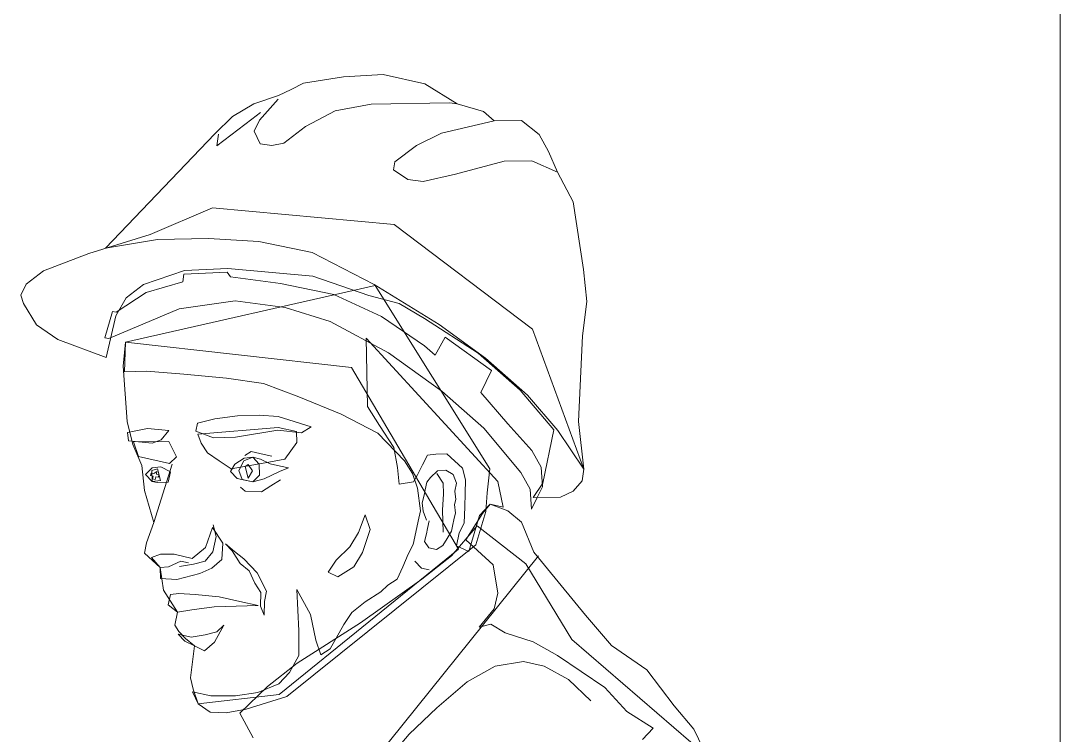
# Model space of a CAD drawing. Header units: millimetres. Extents: x -346728 to 1320345, y -537202 to -385966.
# Drawn here: x 702285 to 705301, y -496309 to -494236 of the extents above; entities that cross this region are included whole.
import ezdxf

# ---------------------------------------------------------------- set-up
doc = ezdxf.new("R2010")
doc.units = ezdxf.units.MM
doc.header["$LTSCALE"] = 100
doc.layers.add('MAY', color=2, linetype='Continuous', lineweight=13)
doc.layers.add('THAY', color=155, linetype='Continuous', lineweight=20)

msp = doc.modelspace()

# ---------------------------------------------------------------- linework, layer by layer
at = {"layer": 'MAY', "color": 33}
for p, q in [((703221.8, -494398.9, -881.1), (703105.8, -494417.3, -881.1)), ((703336.2, -494391.7, -881.1), (703221.8, -494398.9, -881.1)), ((703457.3, -494419.4, -881.1), (703336.2, -494391.7, -881.1)), ((703069.4, -494435.1, -881.1), (703032.9, -494452.8, -881.1)), ((703105.8, -494417.3, -881.1), (703069.4, -494435.1, -881.1)), ((703551.5, -494477.6, -881.1), (703457.3, -494419.4, -881.1)), ((703032.9, -494452.8, -881.1), (702961.6, -494477.2, -881.1)), ((703031.4, -494464, -881.1), (702977.8, -494524.8, -881.1)), ((702961.6, -494477.2, -881.1), (702899.8, -494514.2, -881.1)), ((702955.5, -494521.8, -881.1), (702980.8, -494502.5, -881.1)), ((703111.5, -494542.9, -881.1), (703197.1, -494497.7, -881.1)), ((703197.1, -494497.7, -881.1), (703301.9, -494477.8, -881.1)), ((703301.9, -494477.8, -881.1), (703529.2, -494474.5, -881.1)), ((703529.2, -494474.5, -881.1), (703551.5, -494477.6, -881.1)), ((703628, -494499.2, -881.1), (703551.5, -494477.6, -881.1)), ((703658.4, -494526.1, -881.1), (703628, -494499.2, -881.1)), ((702899.8, -494514.2, -881.1), (702847.7, -494563.9, -881.1)), ((702854.3, -494598.9, -881.1), (702955.5, -494521.8, -881.1)), ((702977.8, -494524.8, -881.1), (702962.1, -494556.7, -881.1)), ((703658.4, -494526.1, -881.1), (703506, -494562.2, -881.1)), ((703737.9, -494525.5, -881.1), (703658.4, -494526.1, -881.1)), ((703789.1, -494566.4, -881.1), (703737.9, -494525.5, -881.1)), ((702962.1, -494556.7, -881.1), (702979.9, -494593.2, -881.1)), ((703048.3, -494591.1, -881.1), (703111.5, -494542.9, -881.1)), ((703506, -494562.2, -881.1), (703433.2, -494597.7, -881.1)), ((702847.7, -494563.9, -881.1), (702530.6, -494895.5, -881.1)), ((702858.9, -494565.4, -881.1), (702854.3, -494598.9, -881.1)), ((702979.9, -494593.2, -881.1), (703013.3, -494597.7, -881.1)), ((703013.3, -494597.7, -881.1), (703048.3, -494591.1, -881.1)), ((703816.5, -494615.5, -881.1), (703789.1, -494566.4, -881.1)), ((703433.2, -494597.7, -881.1), (703369.9, -494645.9, -881.1)), ((703842.4, -494675.7, -881.1), (703816.5, -494615.5, -881.1)), ((703369.9, -494645.9, -881.1), (703366.9, -494668.2, -881.1)), ((703546.7, -494681.1, -881.1), (703687.9, -494643.5, -881.1)), ((703687.9, -494643.5, -881.1), (703767.4, -494642.9, -881.1)), ((703767.4, -494642.9, -881.1), (703842.4, -494675.7, -881.1)), ((703366.9, -494668.2, -881.1), (703408.5, -494696.5, -881.1)), ((703453, -494702.5, -881.1), (703546.7, -494681.1, -881.1)), ((703887.6, -494761.3, -881.1), (703842.4, -494675.7, -881.1)), ((703408.5, -494696.5, -881.1), (703453, -494702.5, -881.1)), ((703917.7, -494958.2, -881.1), (703887.6, -494761.3, -881.1)), ((702841.4, -494778.7, -881.1), (702660.7, -494856.3, -881.1)), ((703368.1, -494827.2, -881.1), (702841.4, -494778.7, -881.1)), ((703769.5, -495131.1, -881.1), (703368.1, -494827.2, -881.1)), ((702660.7, -494856.3, -881.1), (702483, -494911.7, -881.1)), ((702530.6, -494895.5, -881.1), (702681.4, -494870.5, -881.1)), ((702681.4, -494870.5, -881.1), (702829.3, -494867.8, -881.1)), ((702829.3, -494867.8, -881.1), (702975.7, -494876.2, -881.1)), ((702975.7, -494876.2, -881.1), (703130.2, -494908.5, -881.1)), ((702483, -494911.7, -881.1), (702351.4, -494962, -881.1)), ((703130.2, -494908.5, -881.1), (703310.6, -495000.9, -881.1)), ((702760, -494960.5, -881.1), (702885.6, -494954.8, -881.1)), ((702885.6, -494954.8, -881.1), (703132.3, -494976.8, -881.1)), ((702351.4, -494962, -881.1), (702300.8, -495000.6, -881.1)), ((702641.1, -495001.2, -881.1), (702760, -494960.5, -881.1)), ((702755.5, -494994, -881.1), (702758.5, -494971.7, -881.1)), ((702758.5, -494971.7, -881.1), (702884.1, -494966, -881.1)), ((702884.1, -494966, -881.1), (702893.8, -494978.6, -881.1)), ((702893.8, -494978.6, -881.1), (703038.6, -494998.2, -881.1)), ((703132.3, -494976.8, -881.1), (703294.9, -495032.9, -881.1)), ((703927.9, -495050.4, -881.1), (703917.7, -494958.2, -881.1)), ((702300.8, -495000.6, -881.1), (702285.1, -495032.5, -881.1)), ((703312.9, -495004.3, -881.1), (702589.3, -495168.4, -881.1)), ((702590.5, -495039.7, -881.1), (702641.1, -495001.2, -881.1)), ((702649.2, -495025, -881.1), (702755.5, -494994, -881.1)), ((703038.6, -494998.2, -881.1), (703193.1, -495030.5, -881.1)), ((703310.6, -495000.9, -881.1), (703499.1, -495117.2, -881.1)), ((703645.8, -495536.1, -881.1), (703312.9, -495004.3, -881.1)), ((702285.1, -495032.5, -881.1), (702293.2, -495056.3, -881.1)), ((702560.7, -495092.4, -881.1), (702590.5, -495039.7, -881.1)), ((702562.2, -495081.3, -881.1), (702649.2, -495025, -881.1)), ((703193.1, -495030.5, -881.1), (703331.9, -495094.6, -881.1)), ((703294.9, -495032.9, -881.1), (703382.5, -495056.1, -881.1)), ((702293.2, -495056.3, -881.1), (702330.3, -495118, -881.1)), ((702745, -495072, -881.1), (702540.5, -495157.8, -881.1)), ((702907, -495048.5, -881.1), (702745, -495072, -881.1)), ((703051.9, -495068.1, -881.1), (702907, -495048.5, -881.1)), ((703182.6, -495108.5, -881.1), (703051.9, -495068.1, -881.1)), ((703382.5, -495056.1, -881.1), (703456, -495100, -881.1)), ((703914.4, -495150.7, -881.1), (703927.9, -495050.4, -881.1)), ((702529.3, -495156.3, -881.1), (702551, -495079.8, -881.1)), ((702532.9, -495213.5, -881.1), (702560.7, -495092.4, -881.1)), ((702551, -495079.8, -881.1), (702562.2, -495081.3, -881.1)), ((703331.9, -495094.6, -881.1), (703456.6, -495179.5, -881.1)), ((703456, -495100, -881.1), (703612.6, -495200.6, -881.1)), ((702330.3, -495118, -881.1), (702392.6, -495160.5, -881.1)), ((703351.8, -495199.4, -881.1), (703182.6, -495108.5, -881.1)), ((703499.1, -495117.2, -881.1), (703633.4, -495214.8, -881.1)), ((703918.8, -495537.1, -881.1), (703769.5, -495131.1, -881.1)), ((702392.6, -495160.5, -881.1), (702532.9, -495213.5, -881.1)), ((702540.5, -495157.8, -881.1), (702529.3, -495156.3, -881.1)), ((703669.3, -495572.9, -881.1), (703287.2, -495156.7, -881.1)), ((703287.2, -495156.7, -881.1), (703290.7, -495355, -881.1)), ((703487, -495206.4, -881.1), (703516.8, -495153.7, -881.1)), ((703516.8, -495153.7, -881.1), (703651.1, -495251.2, -881.1)), ((703903.5, -495398.8, -881.1), (703914.4, -495150.7, -881.1)), ((702589.3, -495168.4, -881.1), (702581.8, -495237.9, -881.1)), ((702589.3, -495168.4, -881.1), (702586, -495254.6, -881.1)), ((703244.6, -495242.1, -881.1), (702589.3, -495168.4, -881.1)), ((703456.6, -495179.5, -881.1), (703487, -495206.4, -881.1)), ((703506.9, -495311.2, -881.1), (703351.8, -495199.4, -881.1)), ((703612.6, -495200.6, -881.1), (703734.3, -495307.9, -881.1)), ((703633.4, -495214.8, -881.1), (703755, -495322, -881.1)), ((702581.8, -495237.9, -881.1), (702587.8, -495318.2, -881.1)), ((702586, -495254.6, -881.1), (702649.6, -495252.8, -881.1)), ((702649.6, -495252.8, -881.1), (702758.4, -495261.1, -881.1)), ((703554.8, -495768.9, -881.1), (703244.6, -495242.1, -881.1)), ((703651.1, -495251.2, -881.1), (703619.8, -495315.1, -881.1)), ((702758.4, -495261.1, -881.1), (702882.3, -495272.6, -881.1)), ((702882.3, -495272.6, -881.1), (702989.4, -495288.4, -881.1)), ((702989.4, -495288.4, -881.1), (703091.6, -495326.8, -881.1)), ((703628.5, -495418.4, -881.1), (703506.9, -495311.2, -881.1)), ((703619.8, -495315.1, -881.1), (703698.4, -495405.1, -881.1)), ((703734.3, -495307.9, -881.1), (703832.1, -495423.2, -881.1)), ((702587.8, -495318.2, -881.1), (702593.7, -495398.5, -881.1)), ((703091.6, -495326.8, -881.1), (703214.6, -495377.7, -881.1)), ((703755, -495322, -881.1), (703843.3, -495424.7, -881.1)), ((703290.7, -495355, -881.1), (703326, -495410.2, -881.1)), ((702593.7, -495398.5, -881.1), (702610.6, -495465.4, -881.1)), ((702797.9, -495404.1, -881.1), (702792.9, -495426.7, -881.1)), ((702848.1, -495391.5, -881.1), (702797.9, -495404.1, -881.1)), ((702913.4, -495382.2, -881.1), (702848.1, -495391.5, -881.1)), ((702977, -495380.5, -881.1), (702913.4, -495382.2, -881.1)), ((703031.4, -495384.6, -881.1), (702977, -495380.5, -881.1)), ((703127.6, -495413.8, -881.1), (703031.4, -495384.6, -881.1)), ((703214.6, -495377.7, -881.1), (703321, -495432.8, -881.1)), ((703698.4, -495405.1, -881.1), (703767.4, -495482.5, -881.1)), ((703918.8, -495537.1, -881.1), (703903.5, -495398.8, -881.1)), ((702652.3, -495419.4, -881.1), (702594.6, -495430.3, -881.1)), ((702594.6, -495430.3, -881.1), (702597.2, -495454.6, -881.1)), ((702714.3, -495425.1, -881.1), (702652.3, -495419.4, -881.1)), ((702692.5, -495451.9, -881.1), (702714.3, -495425.1, -881.1)), ((702792.9, -495426.7, -881.1), (702844, -495445.9, -881.1)), ((703032.2, -495416.4, -881.1), (702798.8, -495435.9, -881.1)), ((702798.8, -495435.9, -881.1), (702808.9, -495461.8, -881.1)), ((702907.6, -495444.2, -881.1), (703030.6, -495423.9, -881.1)), ((703030.6, -495423.9, -881.1), (703100, -495431.4, -881.1)), ((703085, -495428, -881.1), (703032.2, -495416.4, -881.1)), ((703085.9, -495459.8, -881.1), (703085, -495428, -881.1)), ((703100, -495431.4, -881.1), (703127.6, -495413.8, -881.1)), ((703321, -495432.8, -881.1), (703398.1, -495513, -881.1)), ((703326, -495410.2, -881.1), (703367, -495474.6, -881.1)), ((703736, -495546.4, -881.1), (703628.5, -495418.4, -881.1)), ((703832.1, -495423.2, -881.1), (703799.9, -495577.7, -881.1)), ((703843.3, -495424.7, -881.1), (703918.8, -495537.1, -881.1)), ((702597.2, -495454.6, -881.1), (702666.6, -495462, -881.1)), ((702610.6, -495465.4, -881.1), (702636.6, -495526.5, -881.1)), ((702715.1, -495456.9, -881.1), (702612.2, -495457.9, -881.1)), ((702612.2, -495457.9, -881.1), (702626.5, -495500.6, -881.1)), ((702666.6, -495462, -881.1), (702692.5, -495451.9, -881.1)), ((702737, -495501.3, -881.1), (702715.1, -495456.9, -881.1)), ((702808.9, -495461.8, -881.1), (702826.5, -495489.4, -881.1)), ((702844, -495445.9, -881.1), (702907.6, -495444.2, -881.1)), ((703051.6, -495507.6, -881.1), (703085.9, -495459.8, -881.1)), ((702826.5, -495489.4, -881.1), (702860.8, -495512.8, -881.1)), ((702953.7, -495485.9, -881.1), (702935.3, -495497.7, -881.1)), ((702991.3, -495494.3, -881.1), (702953.7, -495485.9, -881.1)), ((703013.9, -495499.3, -881.1), (702991.3, -495494.3, -881.1)), ((703367, -495474.6, -881.1), (703378, -495532.3, -881.1)), ((703450.8, -495524.7, -881.1), (703465, -495496.2, -881.1)), ((703465, -495496.2, -881.1), (703489.2, -495493.7, -881.1)), ((703489.2, -495493.7, -881.1), (703521, -495492.8, -881.1)), ((703521, -495492.8, -881.1), (703567.1, -495534.6, -881.1)), ((703767.4, -495482.5, -881.1), (703794.8, -495531.6, -881.1)), ((702626.5, -495500.6, -881.1), (702656.6, -495507.2, -881.1)), ((702636.6, -495526.5, -881.1), (702644.2, -495599.3, -881.1)), ((702656.6, -495507.2, -881.1), (702686.8, -495513.9, -881.1)), ((702724.4, -495522.2, -881.1), (702671.1, -495692.1, -881.1)), ((702686.8, -495513.9, -881.1), (702716.9, -495520.5, -881.1)), ((702716.9, -495520.5, -881.1), (702737, -495501.3, -881.1)), ((702860.8, -495512.8, -881.1), (702895.2, -495536.2, -881.1)), ((702906, -495522.8, -881.1), (702893.5, -495543.8, -881.1)), ((702895.2, -495536.2, -881.1), (702993.9, -495518.5, -881.1)), ((702933.6, -495505.2, -881.1), (702906, -495522.8, -881.1)), ((702917.8, -495541.2, -881.1), (702931.9, -495512.7, -881.1)), ((702931.9, -495512.7, -881.1), (702957.9, -495502.7, -881.1)), ((702957.9, -495502.7, -881.1), (702933.6, -495505.2, -881.1)), ((702936.2, -495529.5, -881.1), (702945.3, -495523.6, -881.1)), ((702945.3, -495523.6, -881.1), (702957.1, -495542, -881.1)), ((702980.5, -495507.7, -881.1), (702957.9, -495502.7, -881.1)), ((702957.9, -495502.7, -881.1), (702977.1, -495522.7, -881.1)), ((702977.1, -495522.7, -881.1), (702978, -495554.5, -881.1)), ((703008.9, -495521.9, -881.1), (702980.5, -495507.7, -881.1)), ((702993.9, -495518.5, -881.1), (703051.6, -495507.6, -881.1)), ((703039.1, -495528.5, -881.1), (703008.9, -495521.9, -881.1)), ((703398.1, -495513, -881.1), (703421.5, -495549.8, -881.1)), ((703436.6, -495553.1, -881.1), (703450.8, -495524.7, -881.1)), ((702646.6, -495552.4, -881.1), (702666.7, -495533.1, -881.1)), ((702665.9, -495572.5, -881.1), (702646.6, -495552.4, -881.1)), ((702663.4, -495548.2, -881.1), (702661.7, -495555.7, -881.1)), ((702661.7, -495555.7, -881.1), (702669.2, -495557.4, -881.1)), ((702670.9, -495549.9, -881.1), (702663.4, -495548.2, -881.1)), ((702665, -495540.7, -881.1), (702681.8, -495536.5, -881.1)), ((702665.9, -495572.5, -881.1), (702665, -495540.7, -881.1)), ((702666.7, -495533.1, -881.1), (702691, -495530.6, -881.1)), ((702669.2, -495557.4, -881.1), (702667.6, -495564.9, -881.1)), ((702680.1, -495544, -881.1), (702670.9, -495549.9, -881.1)), ((702678.4, -495551.5, -881.1), (702680.1, -495544, -881.1)), ((702686, -495553.2, -881.1), (702678.4, -495551.5, -881.1)), ((702681.8, -495536.5, -881.1), (702690.2, -495569.9, -881.1)), ((702684.3, -495560.7, -881.1), (702686, -495553.2, -881.1)), ((702691, -495530.6, -881.1), (702719.4, -495544.8, -881.1)), ((702719.4, -495544.8, -881.1), (702712.8, -495574.9, -881.1)), ((702893.5, -495543.8, -881.1), (702912.8, -495563.8, -881.1)), ((702927.8, -495567.1, -881.1), (702917.8, -495541.2, -881.1)), ((702944.6, -495562.9, -881.1), (702936.2, -495529.5, -881.1)), ((702957.1, -495542, -881.1), (702944.6, -495562.9, -881.1)), ((702978, -495554.5, -881.1), (702958, -495573.8, -881.1)), ((702991.4, -495565.4, -881.1), (703035.7, -495543.6, -881.1)), ((703035.7, -495543.6, -881.1), (703061.7, -495533.5, -881.1)), ((703061.7, -495533.5, -881.1), (703039.1, -495528.5, -881.1)), ((703378, -495532.3, -881.1), (703383.1, -495580.8, -881.1)), ((703421.5, -495549.8, -881.1), (703435.8, -495592.5, -881.1)), ((703424.1, -495574.1, -881.1), (703436.6, -495553.1, -881.1)), ((703494.3, -495542.2, -881.1), (703474.3, -495561.5, -881.1)), ((703492.7, -495549.7, -881.1), (703510.3, -495577.3, -881.1)), ((703518.6, -495539.6, -881.1), (703494.3, -495542.2, -881.1)), ((703539.5, -495552.2, -881.1), (703518.6, -495539.6, -881.1)), ((703549.6, -495578.1, -881.1), (703539.5, -495552.2, -881.1)), ((703567.1, -495534.6, -881.1), (703575.5, -495568, -881.1)), ((703638.3, -495605.6, -881.1), (703645.8, -495536.1, -881.1)), ((703763.4, -495595.5, -881.1), (703736, -495546.4, -881.1)), ((703794.8, -495531.6, -881.1), (703798.4, -495588.8, -881.1)), ((703914.3, -495570.5, -881.1), (703918.8, -495537.1, -881.1)), ((702690.2, -495569.9, -881.1), (702665.9, -495572.5, -881.1)), ((702681, -495575.8, -881.1), (702665.9, -495572.5, -881.1)), ((702667.6, -495564.9, -881.1), (702675.1, -495566.6, -881.1)), ((702675.1, -495566.6, -881.1), (702676.8, -495559.1, -881.1)), ((702676.8, -495559.1, -881.1), (702684.3, -495560.7, -881.1)), ((702712.8, -495574.9, -881.1), (702681, -495575.8, -881.1)), ((702912.8, -495563.8, -881.1), (702935.4, -495568.8, -881.1)), ((702958, -495573.8, -881.1), (702927.8, -495567.1, -881.1)), ((702935.4, -495568.8, -881.1), (702958, -495573.8, -881.1)), ((702958, -495573.8, -881.1), (702991.4, -495565.4, -881.1)), ((702983.1, -495603.1, -881.1), (703010.7, -495585.4, -881.1)), ((703010.7, -495585.4, -881.1), (703038.3, -495567.8, -881.1)), ((703383.1, -495580.8, -881.1), (703424.1, -495574.1, -881.1)), ((703463.4, -495574.9, -881.1), (703458.4, -495597.5, -881.1)), ((703474.3, -495561.5, -881.1), (703463.4, -495574.9, -881.1)), ((703510.3, -495577.3, -881.1), (703511.1, -495609.1, -881.1)), ((703544.6, -495600.7, -881.1), (703549.6, -495578.1, -881.1)), ((703575.5, -495568, -881.1), (703574.7, -495607.4, -881.1)), ((703684.4, -495647.4, -881.1), (703669.3, -495572.9, -881.1)), ((703799.9, -495577.7, -881.1), (703771.6, -495619.3, -881.1)), ((703887.5, -495600.9, -881.1), (703914.3, -495570.5, -881.1)), ((702644.2, -495599.3, -881.1), (702671.1, -495692.1, -881.1)), ((702922.8, -495589.7, -881.1), (702936.2, -495600.6, -881.1)), ((702936.2, -495600.6, -881.1), (702983.1, -495603.1, -881.1)), ((703435.8, -495592.5, -881.1), (703445.1, -495657.7, -881.1)), ((703455.1, -495612.5, -881.1), (703450.1, -495635.1, -881.1)), ((703458.4, -495597.5, -881.1), (703455.1, -495612.5, -881.1)), ((703511.1, -495609.1, -881.1), (703508.7, -495656, -881.1)), ((703547.1, -495625, -881.1), (703544.6, -495600.7, -881.1)), ((703574.7, -495607.4, -881.1), (703573.9, -495646.7, -881.1)), ((703634.2, -495660, -881.1), (703638.3, -495605.6, -881.1)), ((703767.1, -495652.7, -881.1), (703763.4, -495595.5, -881.1)), ((703771.6, -495619.3, -881.1), (703851.1, -495618.7, -881.1)), ((703798.4, -495588.8, -881.1), (703782.7, -495620.8, -881.1)), ((703851.1, -495618.7, -881.1), (703887.5, -495600.9, -881.1)), ((703450.1, -495635.1, -881.1), (703452.6, -495659.4, -881.1)), ((703543.8, -495640, -881.1), (703547.1, -495625, -881.1)), ((703546.4, -495664.3, -881.1), (703543.8, -495640, -881.1)), ((703573.9, -495646.7, -881.1), (703571.5, -495693.6, -881.1)), ((703615.8, -495671.7, -881.1), (703646.7, -495639.1, -881.1)), ((703646.7, -495639.1, -881.1), (703625, -495665.9, -881.1)), ((703697.8, -495658.3, -881.1), (703646.7, -495639.1, -881.1)), ((703646.7, -495639.1, -881.1), (703684.4, -495647.4, -881.1)), ((703782.7, -495620.8, -881.1), (703767.1, -495652.7, -881.1)), ((703284.4, -495669.6, -881.1), (703265.3, -495720.7, -881.1)), ((703298.7, -495712.3, -881.1), (703284.4, -495669.6, -881.1)), ((703445.1, -495657.7, -881.1), (703438.4, -495687.9, -881.1)), ((703452.6, -495659.4, -881.1), (703462.7, -495685.3, -881.1)), ((703508.7, -495656, -881.1), (703509.6, -495687.8, -881.1)), ((703543, -495679.4, -881.1), (703546.4, -495664.3, -881.1)), ((703625, -495665.9, -881.1), (703576.6, -495742.1, -881.1)), ((703585, -495775.5, -881.1), (703615.8, -495671.7, -881.1)), ((703605, -495756.3, -881.1), (703634.2, -495660, -881.1)), ((703738, -495690.8, -881.1), (703697.8, -495658.3, -881.1)), ((702671.1, -495692.1, -881.1), (702650.2, -495750.7, -881.1)), ((702841.8, -495706.2, -881.1), (702821, -495764.8, -881.1)), ((702871.1, -495752.1, -881.1), (702841.8, -495706.2, -881.1)), ((702843.5, -495698.6, -881.1), (702851.9, -495732.1, -881.1)), ((703438.4, -495687.9, -881.1), (703428.4, -495733.1, -881.1)), ((703470.2, -495687, -881.1), (703465.2, -495709.6, -881.1)), ((703509.6, -495687.8, -881.1), (703510.4, -495719.6, -881.1)), ((703534.7, -495717, -881.1), (703538, -495702, -881.1)), ((703609.2, -495701.9, -881.1), (703534.8, -495788.2, -881.1)), ((703538, -495702, -881.1), (703543, -495679.4, -881.1)), ((703571.5, -495693.6, -881.1), (703557.3, -495722, -881.1)), ((703750.7, -495812.2, -881.1), (703609.2, -495701.9, -881.1)), ((703774.1, -495777.8, -881.1), (703738, -495690.8, -881.1)), ((702851.9, -495732.1, -881.1), (702846.9, -495754.7, -881.1)), ((703265.3, -495720.7, -881.1), (703240.2, -495762.6, -881.1)), ((703276.2, -495778.4, -881.1), (703298.7, -495712.3, -881.1)), ((703428.4, -495733.1, -881.1), (703423.5, -495755.7, -881.1)), ((703461.9, -495724.7, -881.1), (703456.9, -495747.3, -881.1)), ((703465.2, -495709.6, -881.1), (703461.9, -495724.7, -881.1)), ((703509.6, -495758.9, -881.1), (703522.2, -495738, -881.1)), ((703522.2, -495738, -881.1), (703534.7, -495717, -881.1)), ((703557.3, -495722, -881.1), (703549, -495759.7, -881.1)), ((702650.2, -495750.7, -881.1), (702643.6, -495780.9, -881.1)), ((702821, -495764.8, -881.1), (702782.5, -495795.8, -881.1)), ((702846.9, -495754.7, -881.1), (702841.9, -495777.3, -881.1)), ((702868.7, -495799, -881.1), (702871.1, -495752.1, -881.1)), ((702878.7, -495753.8, -881.1), (702898, -495773.9, -881.1)), ((702905.5, -495775.5, -881.1), (702878.7, -495753.8, -881.1)), ((703034.9, -496191.3, -881.1), (703554.8, -495768.9, -881.1)), ((703057.5, -496196.3, -881.1), (703605, -495756.3, -881.1)), ((703240.2, -495762.6, -881.1), (703200.1, -495801.1, -881.1)), ((703423.5, -495755.7, -881.1), (703409.3, -495784.1, -881.1)), ((703456.9, -495747.3, -881.1), (703468.7, -495765.6, -881.1)), ((703468.7, -495765.6, -881.1), (703491.3, -495770.6, -881.1)), ((703491.3, -495770.6, -881.1), (703509.6, -495758.9, -881.1)), ((703549, -495759.7, -881.1), (703585, -495775.5, -881.1)), ((703576.6, -495742.1, -881.1), (703655.3, -495814.8, -881.1)), ((702643.6, -495780.9, -881.1), (702689.6, -495822.7, -881.1)), ((702690.4, -495783.3, -881.1), (702664.5, -495793.4, -881.1)), ((702664.5, -495793.4, -881.1), (702689.6, -495822.7, -881.1)), ((702729.8, -495784.1, -881.1), (702690.4, -495783.3, -881.1)), ((702782.5, -495795.8, -881.1), (702729.8, -495784.1, -881.1)), ((702841.9, -495777.3, -881.1), (702820.2, -495804.1, -881.1)), ((702839.4, -495824.1, -881.1), (702868.7, -495799, -881.1)), ((702898, -495773.9, -881.1), (702921.4, -495810.7, -881.1)), ((702932.3, -495797.3, -881.1), (702905.5, -495775.5, -881.1)), ((702970.8, -495837.4, -881.1), (702932.3, -495797.3, -881.1)), ((703787.5, -495788.7, -881.1), (703101.5, -496640.6, -881.1)), ((703251.1, -495820.3, -881.1), (703276.2, -495778.4, -881.1)), ((703409.3, -495784.1, -881.1), (703393.4, -495820.1, -881.1)), ((703534.8, -495788.2, -881.1), (703448.7, -495856, -881.1)), ((703923.3, -495960.9, -881.1), (703774.1, -495777.8, -881.1)), ((702713.9, -495820.1, -881.1), (702689.6, -495822.7, -881.1)), ((702689.6, -495822.7, -881.1), (702698.9, -495887.9, -881.1)), ((702689.6, -495822.7, -881.1), (702690.5, -495854.5, -881.1)), ((702749, -495804.2, -881.1), (702713.9, -495820.1, -881.1)), ((702786.7, -495812.5, -881.1), (702745.7, -495819.2, -881.1)), ((702771.6, -495809.2, -881.1), (702749, -495804.2, -881.1)), ((702820.2, -495804.1, -881.1), (702786.7, -495812.5, -881.1)), ((702804.3, -495840.1, -881.1), (702839.4, -495824.1, -881.1)), ((702921.4, -495810.7, -881.1), (702948.2, -495832.4, -881.1)), ((703200.1, -495801.1, -881.1), (703176.7, -495835.5, -881.1)), ((703205.2, -495849.6, -881.1), (703251.1, -495820.3, -881.1)), ((703393.4, -495820.1, -881.1), (703377.5, -495856.1, -881.1)), ((703428.5, -495804.2, -881.1), (703447.8, -495824.3, -881.1)), ((703447.8, -495824.3, -881.1), (703470.4, -495829.2, -881.1)), ((703655.3, -495814.8, -881.1), (703668.8, -495896.8, -881.1)), ((703884, -496031.3, -881.1), (703750.7, -495812.2, -881.1)), ((702690.5, -495854.5, -881.1), (702737.4, -495856.9, -881.1)), ((702737.4, -495856.9, -881.1), (702804.3, -495840.1, -881.1)), ((702948.2, -495832.4, -881.1), (702964.2, -495867.5, -881.1)), ((702998.5, -495890.9, -881.1), (702970.8, -495837.4, -881.1)), ((703176.7, -495835.5, -881.1), (703205.2, -495849.6, -881.1)), ((703448.7, -495856, -881.1), (703270.6, -495982.6, -881.1)), ((703377.5, -495856.1, -881.1), (703350, -495873.7, -881.1)), ((702698.9, -495887.9, -881.1), (702740, -495952.3, -881.1)), ((702964.2, -495867.5, -881.1), (702981.8, -495895.1, -881.1)), ((703125.8, -495958.5, -881.1), (703086.4, -495886.6, -881.1)), ((703086.4, -495886.6, -881.1), (703091.5, -496006.3, -881.1)), ((703350, -495873.7, -881.1), (703329.9, -495893, -881.1)), ((702719.9, -495900.4, -881.1), (702713.2, -495930.6, -881.1)), ((702744.1, -495897.9, -881.1), (702719.9, -495900.4, -881.1)), ((702791, -495900.4, -881.1), (702744.1, -495897.9, -881.1)), ((702860.5, -495907.8, -881.1), (702791, -495900.4, -881.1)), ((702920.7, -495921.1, -881.1), (702860.5, -495907.8, -881.1)), ((702981.8, -495895.1, -881.1), (702981, -495934.4, -881.1)), ((702991.9, -495921, -881.1), (702998.5, -495890.9, -881.1)), ((703329.9, -495893, -881.1), (703283.9, -495922.4, -881.1)), ((703668.8, -495896.8, -881.1), (703658.8, -495942, -881.1)), ((702713.2, -495930.6, -881.1), (702740, -495952.3, -881.1)), ((702740, -495952.3, -881.1), (702781, -495945.6, -881.1)), ((702781, -495945.6, -881.1), (702846.3, -495936.3, -881.1)), ((702846.3, -495936.3, -881.1), (702909.9, -495934.5, -881.1)), ((702909.9, -495934.5, -881.1), (702973.5, -495932.8, -881.1)), ((702973.5, -495932.8, -881.1), (702920.7, -495921.1, -881.1)), ((702981, -495934.4, -881.1), (702991.1, -495960.4, -881.1)), ((702991.1, -495960.4, -881.1), (702991.9, -495921, -881.1)), ((703283.9, -495922.4, -881.1), (703245.4, -495953.4, -881.1)), ((703658.8, -495942, -881.1), (703615.4, -495995.6, -881.1)), ((702740, -495952.3, -881.1), (702731.7, -495990, -881.1)), ((703140.9, -496033, -881.1), (703125.8, -495958.5, -881.1)), ((703245.4, -495953.4, -881.1), (703222.1, -495987.7, -881.1)), ((703998.7, -496048.7, -881.1), (703923.3, -495960.9, -881.1)), ((702731.7, -495990, -881.1), (702743.4, -496008.4, -881.1)), ((702743.4, -496008.4, -881.1), (702762.7, -496028.4, -881.1)), ((702853.9, -496009.1, -881.1), (702820.4, -496017.5, -881.1)), ((702847.2, -496039.2, -881.1), (702873.9, -495989.8, -881.1)), ((702873.9, -495989.8, -881.1), (702853.9, -496009.1, -881.1)), ((703270.6, -495982.6, -881.1), (703086.6, -496100, -881.1)), ((703091.5, -496006.3, -881.1), (703091.6, -496077.4, -881.1)), ((703222.1, -495987.7, -881.1), (703182.8, -496058, -881.1)), ((703615.4, -495995.6, -881.1), (703648.8, -495987.2, -881.1)), ((703648.8, -495987.2, -881.1), (703690.7, -496012.2, -881.1)), ((702741.8, -496015.9, -881.1), (702761, -496036, -881.1)), ((702779.4, -496024.2, -881.1), (702741.8, -496015.9, -881.1)), ((702761, -496036, -881.1), (702789.5, -496050.1, -881.1)), ((702762.7, -496028.4, -881.1), (702789.5, -496050.1, -881.1)), ((702820.4, -496017.5, -881.1), (702779.4, -496024.2, -881.1)), ((702818, -496064.3, -881.1), (702847.2, -496039.2, -881.1)), ((703155.2, -496075.6, -881.1), (703140.9, -496033, -881.1)), ((703690.7, -496012.2, -881.1), (703771.9, -496038.1, -881.1)), ((703771.9, -496038.1, -881.1), (703842.2, -496077.3, -881.1)), ((704229.2, -496328.7, -881.1), (703884, -496031.3, -881.1)), ((702789.5, -496050.1, -881.1), (702777.1, -496142.2, -881.1)), ((702789.5, -496050.1, -881.1), (702818, -496064.3, -881.1)), ((703182.8, -496058, -881.1), (703155.2, -496075.6, -881.1)), ((704101.7, -496118.9, -881.1), (703998.7, -496048.7, -881.1)), ((703086.6, -496100, -881.1), (703000.5, -496167.9, -881.1)), ((703091.6, -496077.4, -881.1), (703064.9, -496126.8, -881.1)), ((703743.5, -496095, -881.1), (703661.5, -496108.5, -881.1)), ((703803.8, -496108.3, -881.1), (703743.5, -496095, -881.1)), ((703842.2, -496077.3, -881.1), (703979.6, -496170.9, -881.1)), ((703064.9, -496126.8, -881.1), (703034, -496159.5, -881.1)), ((703661.5, -496108.5, -881.1), (703580.4, -496153.8, -881.1)), ((703874.1, -496147.6, -881.1), (703803.8, -496108.3, -881.1)), ((704181.3, -496223.4, -881.1), (704101.7, -496118.9, -881.1)), ((702777.1, -496142.2, -881.1), (702785.5, -496175.7, -881.1)), ((703034, -496159.5, -881.1), (702972.9, -496185.5, -881.1)), ((703580.4, -496153.8, -881.1), (703492.6, -496229.2, -881.1)), ((703939.5, -496209.4, -881.1), (703874.1, -496147.6, -881.1)), ((702836.5, -496194.9, -881.1), (702783.8, -496183.2, -881.1)), ((702783.8, -496183.2, -881.1), (702799.7, -496218.3, -881.1)), ((702785.5, -496175.7, -881.1), (702799.7, -496218.3, -881.1)), ((702799.7, -496218.3, -881.1), (703034.9, -496191.3, -881.1)), ((702972.9, -496185.5, -881.1), (702907.7, -496194.8, -881.1)), ((703000.5, -496167.9, -881.1), (702920.3, -496245, -881.1)), ((703979.6, -496170.9, -881.1), (704043.3, -496240.3, -881.1)), ((702799.7, -496218.3, -881.1), (702834.1, -496241.7, -881.1)), ((702907.7, -496194.8, -881.1), (702836.5, -496194.9, -881.1)), ((702938.7, -496233.2, -881.1), (703057.5, -496196.3, -881.1)), ((702834.1, -496241.7, -881.1), (702880.9, -496244.2, -881.1)), ((702880.9, -496244.2, -881.1), (702938.7, -496233.2, -881.1)), ((702920.3, -496245, -881.1), (702959.7, -496316.9, -881.1)), ((703492.6, -496229.2, -881.1), (703412.4, -496306.3, -881.1)), ((704043.3, -496240.3, -881.1), (704119.5, -496288.7, -881.1)), ((704237.5, -496291.1, -881.1), (704181.3, -496223.4, -881.1)), ((703412.4, -496306.3, -881.1), (703263.7, -496478.9, -881.1)), ((704119.5, -496288.7, -881.1), (704088.6, -496321.4, -881.1)), ((704281.1, -496379.7, -881.1), (704237.5, -496291.1, -881.1))]:
    msp.add_line(p, q, dxfattribs=at)
at = {"layer": 'THAY', "color": 3}
msp.add_line((705300.9, -488707.9, -881.1), (705300.9, -500697.6, -881.1), dxfattribs=at)

doc.saveas('drawing.dxf')
